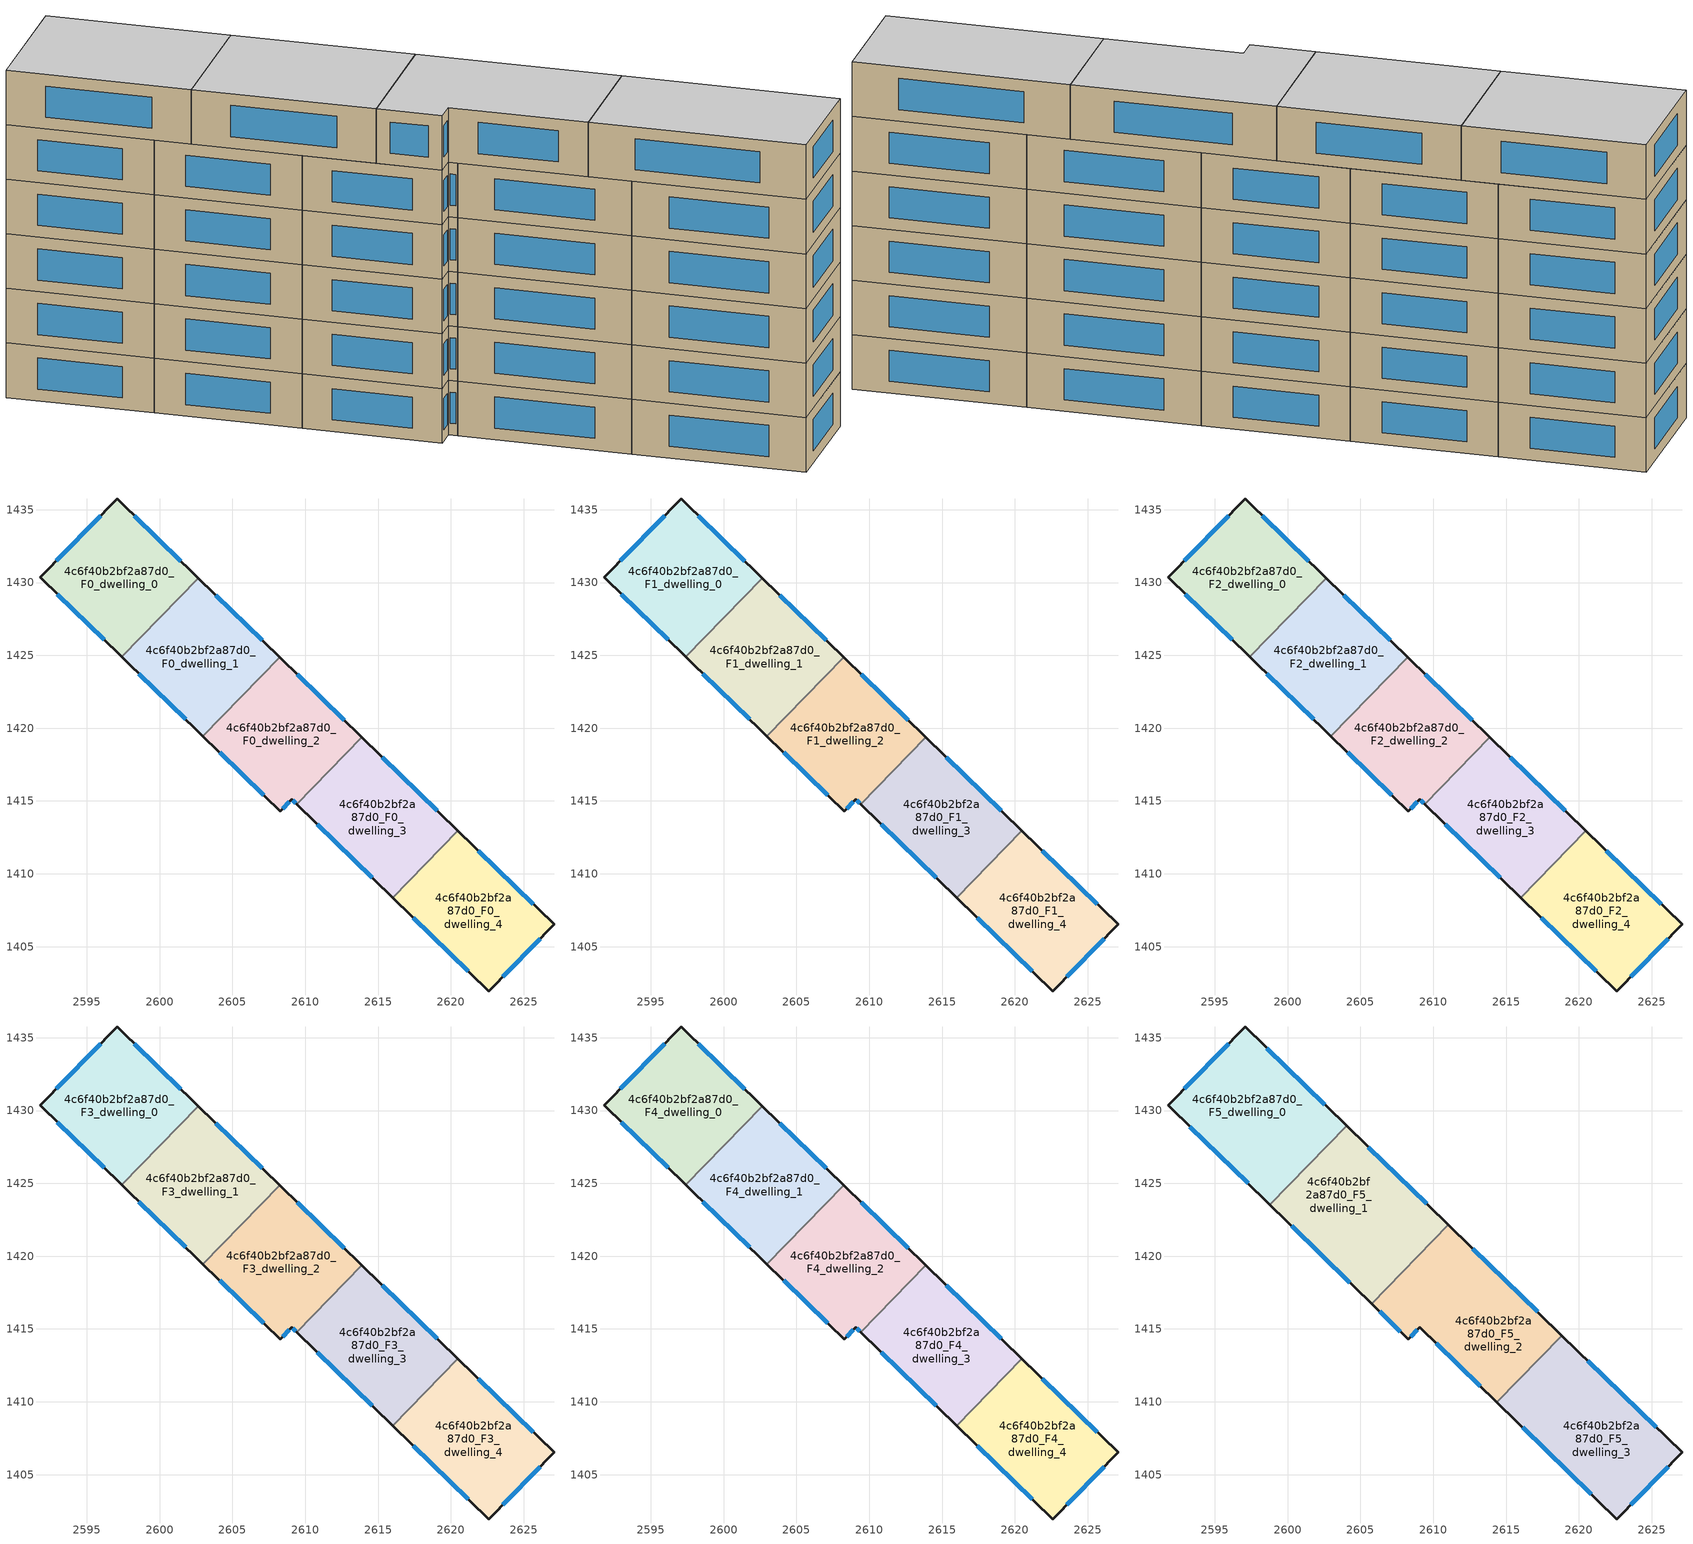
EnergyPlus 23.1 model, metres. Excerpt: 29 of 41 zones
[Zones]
4c6f40b2bf2a87d0_F0_dwelling_0
 floor ground (EU_floor_Construction): 2602.65,1430.3 2597.38,1424.9 2591.78,1430.35 2597.07,1435.74 z0
 wall outside (EU_wall_Construction): 2602.65,1430.3 2597.07,1435.74 2591.78,1430.35 2597.38,1424.9 z0:3
 wall to 4c6f40b2bf2a87d0_F0_dwelling_1 (EU_wall_Construction): 2597.38,1424.9 2602.65,1430.3 z0:3
 window (EU_Window_Construction): 2595.94,1434.58 2592.92,1431.5 / 2601.46,1431.47 2598.27,1434.58 / 2592.98,1429.18 2596.18,1426.06 z0.64:2.36
4c6f40b2bf2a87d0_F0_dwelling_1
 floor ground (EU_floor_Construction): 2608.24,1424.86 2602.97,1419.45 2597.38,1424.9 2602.65,1430.3 z0
 wall outside (EU_wall_Construction): 2608.24,1424.86 2602.65,1430.3 / 2597.38,1424.9 2602.97,1419.45 z0:3
 wall to 4c6f40b2bf2a87d0_F0_dwelling_2 (EU_wall_Construction): 2602.97,1419.45 2608.24,1424.86 z0:3
 window (EU_Window_Construction): 2607.04,1426.03 2603.85,1429.14 / 2598.58,1423.73 2601.78,1420.62 z0.64:2.36
4c6f40b2bf2a87d0_F0_dwelling_2
 floor ground (EU_floor_Construction): 2613.89,1419.37 2609.42,1414.78 2609.08,1415.11 2608.27,1414.29 2602.97,1419.45 2608.24,1424.86 z0
 wall outside (EU_wall_Construction): 2602.97,1419.45 2608.27,1414.29 2609.08,1415.11 2609.42,1414.78 / 2613.89,1419.37 2608.24,1424.86 z0:3
 wall to 4c6f40b2bf2a87d0_F0_dwelling_3 (EU_wall_Construction): 2609.42,1414.78 2613.89,1419.37 z0:3
 window (EU_Window_Construction): 2608.44,1414.47 2608.9,1414.94 / 2604.11,1418.35 2607.14,1415.4 / 2612.68,1420.54 2609.45,1423.68 / 2609.15,1415.04 2609.34,1414.85 z0.64:2.36
4c6f40b2bf2a87d0_F0_dwelling_3
 floor ground (EU_floor_Construction): 2620.48,1412.95 2616.01,1408.36 2609.42,1414.78 2613.89,1419.37 z0
 wall outside (EU_wall_Construction): 2620.48,1412.95 2613.89,1419.37 / 2609.42,1414.78 2616.01,1408.36 z0:3
 wall to 4c6f40b2bf2a87d0_F0_dwelling_4 (EU_wall_Construction): 2616.01,1408.36 2620.48,1412.95 z0:3
 window (EU_Window_Construction): 2619.07,1414.32 2615.3,1417.99 / 2610.83,1413.4 2614.6,1409.73 z0.64:2.36
4c6f40b2bf2a87d0_F0_dwelling_4
 floor ground (EU_floor_Construction): 2627.08,1406.52 2622.59,1401.95 2616.01,1408.36 2620.48,1412.95 z0
 wall outside (EU_wall_Construction): 2616.01,1408.36 2622.59,1401.95 2627.08,1406.52 2620.48,1412.95 z0:3
 window (EU_Window_Construction): 2625.66,1407.9 2621.89,1411.57 / 2623.55,1402.93 2626.12,1405.54 / 2617.42,1406.99 2621.18,1403.32 z0.64:2.36
4c6f40b2bf2a87d0_F1_dwelling_0
 floor to 4c6f40b2bf2a87d0_F0_dwelling_0 (EU_floor_Construction): 2602.65,1430.3 2597.38,1424.9 2591.78,1430.35 2597.07,1435.74 z3
 wall outside (EU_wall_Construction): 2602.65,1430.3 2597.07,1435.74 2591.78,1430.35 2597.38,1424.9 z3:6
 wall to 4c6f40b2bf2a87d0_F1_dwelling_1 (EU_wall_Construction): 2597.38,1424.9 2602.65,1430.3 z3:6
 window (EU_Window_Construction): 2595.94,1434.58 2592.92,1431.5 / 2601.46,1431.47 2598.27,1434.58 / 2592.98,1429.18 2596.18,1426.06 z3.64:5.36
4c6f40b2bf2a87d0_F1_dwelling_1
 floor to 4c6f40b2bf2a87d0_F0_dwelling_1 (EU_floor_Construction): 2608.24,1424.86 2602.97,1419.45 2597.38,1424.9 2602.65,1430.3 z3
 wall outside (EU_wall_Construction): 2608.24,1424.86 2602.65,1430.3 / 2597.38,1424.9 2602.97,1419.45 z3:6
 wall to 4c6f40b2bf2a87d0_F1_dwelling_2 (EU_wall_Construction): 2602.97,1419.45 2608.24,1424.86 z3:6
 window (EU_Window_Construction): 2607.04,1426.03 2603.85,1429.14 / 2598.58,1423.73 2601.78,1420.62 z3.64:5.36
4c6f40b2bf2a87d0_F1_dwelling_2
 floor to 4c6f40b2bf2a87d0_F0_dwelling_2 (EU_floor_Construction): 2613.89,1419.37 2609.42,1414.78 2609.08,1415.11 2608.27,1414.29 2602.97,1419.45 2608.24,1424.86 z3
 wall outside (EU_wall_Construction): 2602.97,1419.45 2608.27,1414.29 2609.08,1415.11 2609.42,1414.78 / 2613.89,1419.37 2608.24,1424.86 z3:6
 wall to 4c6f40b2bf2a87d0_F1_dwelling_3 (EU_wall_Construction): 2609.42,1414.78 2613.89,1419.37 z3:6
 window (EU_Window_Construction): 2608.44,1414.47 2608.9,1414.94 / 2604.11,1418.35 2607.14,1415.4 / 2612.68,1420.54 2609.45,1423.68 / 2609.15,1415.04 2609.34,1414.85 z3.64:5.36
4c6f40b2bf2a87d0_F1_dwelling_3
 floor to 4c6f40b2bf2a87d0_F0_dwelling_3 (EU_floor_Construction): 2620.48,1412.95 2616.01,1408.36 2609.42,1414.78 2613.89,1419.37 z3
 wall outside (EU_wall_Construction): 2620.48,1412.95 2613.89,1419.37 / 2609.42,1414.78 2616.01,1408.36 z3:6
 wall to 4c6f40b2bf2a87d0_F1_dwelling_4 (EU_wall_Construction): 2616.01,1408.36 2620.48,1412.95 z3:6
 window (EU_Window_Construction): 2619.07,1414.32 2615.3,1417.99 / 2610.83,1413.4 2614.6,1409.73 z3.64:5.36
4c6f40b2bf2a87d0_F1_dwelling_4
 floor to 4c6f40b2bf2a87d0_F0_dwelling_4 (EU_floor_Construction): 2627.08,1406.52 2622.59,1401.95 2616.01,1408.36 2620.48,1412.95 z3
 wall outside (EU_wall_Construction): 2616.01,1408.36 2622.59,1401.95 2627.08,1406.52 2620.48,1412.95 z3:6
 window (EU_Window_Construction): 2625.66,1407.9 2621.89,1411.57 / 2623.55,1402.93 2626.12,1405.54 / 2617.42,1406.99 2621.18,1403.32 z3.64:5.36
4c6f40b2bf2a87d0_F2_dwelling_0
 floor to 4c6f40b2bf2a87d0_F1_dwelling_0 (EU_floor_Construction): 2602.65,1430.3 2597.38,1424.9 2591.78,1430.35 2597.07,1435.74 z6
 wall outside (EU_wall_Construction): 2602.65,1430.3 2597.07,1435.74 2591.78,1430.35 2597.38,1424.9 z6:9
 wall to 4c6f40b2bf2a87d0_F2_dwelling_1 (EU_wall_Construction): 2597.38,1424.9 2602.65,1430.3 z6:9
 window (EU_Window_Construction): 2595.94,1434.58 2592.92,1431.5 / 2601.46,1431.47 2598.27,1434.58 / 2592.98,1429.18 2596.18,1426.06 z6.64:8.36
4c6f40b2bf2a87d0_F2_dwelling_1
 floor to 4c6f40b2bf2a87d0_F1_dwelling_1 (EU_floor_Construction): 2608.24,1424.86 2602.97,1419.45 2597.38,1424.9 2602.65,1430.3 z6
 wall outside (EU_wall_Construction): 2608.24,1424.86 2602.65,1430.3 / 2597.38,1424.9 2602.97,1419.45 z6:9
 wall to 4c6f40b2bf2a87d0_F2_dwelling_2 (EU_wall_Construction): 2602.97,1419.45 2608.24,1424.86 z6:9
 window (EU_Window_Construction): 2607.04,1426.03 2603.85,1429.14 / 2598.58,1423.73 2601.78,1420.62 z6.64:8.36
4c6f40b2bf2a87d0_F2_dwelling_2
 floor to 4c6f40b2bf2a87d0_F1_dwelling_2 (EU_floor_Construction): 2613.89,1419.37 2609.42,1414.78 2609.08,1415.11 2608.27,1414.29 2602.97,1419.45 2608.24,1424.86 z6
 wall outside (EU_wall_Construction): 2602.97,1419.45 2608.27,1414.29 2609.08,1415.11 2609.42,1414.78 / 2613.89,1419.37 2608.24,1424.86 z6:9
 wall to 4c6f40b2bf2a87d0_F2_dwelling_3 (EU_wall_Construction): 2609.42,1414.78 2613.89,1419.37 z6:9
 window (EU_Window_Construction): 2608.44,1414.47 2608.9,1414.94 / 2604.11,1418.35 2607.14,1415.4 / 2612.68,1420.54 2609.45,1423.68 / 2609.15,1415.04 2609.34,1414.85 z6.64:8.36
4c6f40b2bf2a87d0_F2_dwelling_3
 floor to 4c6f40b2bf2a87d0_F1_dwelling_3 (EU_floor_Construction): 2620.48,1412.95 2616.01,1408.36 2609.42,1414.78 2613.89,1419.37 z6
 wall outside (EU_wall_Construction): 2620.48,1412.95 2613.89,1419.37 / 2609.42,1414.78 2616.01,1408.36 z6:9
 wall to 4c6f40b2bf2a87d0_F2_dwelling_4 (EU_wall_Construction): 2616.01,1408.36 2620.48,1412.95 z6:9
 window (EU_Window_Construction): 2619.07,1414.32 2615.3,1417.99 / 2610.83,1413.4 2614.6,1409.73 z6.64:8.36
4c6f40b2bf2a87d0_F2_dwelling_4
 floor to 4c6f40b2bf2a87d0_F1_dwelling_4 (EU_floor_Construction): 2627.08,1406.52 2622.59,1401.95 2616.01,1408.36 2620.48,1412.95 z6
 wall outside (EU_wall_Construction): 2616.01,1408.36 2622.59,1401.95 2627.08,1406.52 2620.48,1412.95 z6:9
 window (EU_Window_Construction): 2625.66,1407.9 2621.89,1411.57 / 2623.55,1402.93 2626.12,1405.54 / 2617.42,1406.99 2621.18,1403.32 z6.64:8.36
4c6f40b2bf2a87d0_F3_dwelling_0
 floor to 4c6f40b2bf2a87d0_F2_dwelling_0 (EU_floor_Construction): 2602.65,1430.3 2597.38,1424.9 2591.78,1430.35 2597.07,1435.74 z9
 wall outside (EU_wall_Construction): 2602.65,1430.3 2597.07,1435.74 2591.78,1430.35 2597.38,1424.9 z9:12
 wall to 4c6f40b2bf2a87d0_F3_dwelling_1 (EU_wall_Construction): 2597.38,1424.9 2602.65,1430.3 z9:12
 window (EU_Window_Construction): 2595.94,1434.58 2592.92,1431.5 / 2601.46,1431.47 2598.27,1434.58 / 2592.98,1429.18 2596.18,1426.06 z9.64:11.36
4c6f40b2bf2a87d0_F3_dwelling_1
 floor to 4c6f40b2bf2a87d0_F2_dwelling_1 (EU_floor_Construction): 2608.24,1424.86 2602.97,1419.45 2597.38,1424.9 2602.65,1430.3 z9
 wall outside (EU_wall_Construction): 2608.24,1424.86 2602.65,1430.3 / 2597.38,1424.9 2602.97,1419.45 z9:12
 wall to 4c6f40b2bf2a87d0_F3_dwelling_2 (EU_wall_Construction): 2602.97,1419.45 2608.24,1424.86 z9:12
 window (EU_Window_Construction): 2607.04,1426.03 2603.85,1429.14 / 2598.58,1423.73 2601.78,1420.62 z9.64:11.36
4c6f40b2bf2a87d0_F3_dwelling_2
 floor to 4c6f40b2bf2a87d0_F2_dwelling_2 (EU_floor_Construction): 2613.89,1419.37 2609.42,1414.78 2609.08,1415.11 2608.27,1414.29 2602.97,1419.45 2608.24,1424.86 z9
 wall outside (EU_wall_Construction): 2602.97,1419.45 2608.27,1414.29 2609.08,1415.11 2609.42,1414.78 / 2613.89,1419.37 2608.24,1424.86 z9:12
 wall to 4c6f40b2bf2a87d0_F3_dwelling_3 (EU_wall_Construction): 2609.42,1414.78 2613.89,1419.37 z9:12
 window (EU_Window_Construction): 2608.44,1414.47 2608.9,1414.94 / 2604.11,1418.35 2607.14,1415.4 / 2612.68,1420.54 2609.45,1423.68 / 2609.15,1415.04 2609.34,1414.85 z9.64:11.36
4c6f40b2bf2a87d0_F3_dwelling_3
 floor to 4c6f40b2bf2a87d0_F2_dwelling_3 (EU_floor_Construction): 2620.48,1412.95 2616.01,1408.36 2609.42,1414.78 2613.89,1419.37 z9
 wall outside (EU_wall_Construction): 2620.48,1412.95 2613.89,1419.37 / 2609.42,1414.78 2616.01,1408.36 z9:12
 wall to 4c6f40b2bf2a87d0_F3_dwelling_4 (EU_wall_Construction): 2616.01,1408.36 2620.48,1412.95 z9:12
 window (EU_Window_Construction): 2619.07,1414.32 2615.3,1417.99 / 2610.83,1413.4 2614.6,1409.73 z9.64:11.36
4c6f40b2bf2a87d0_F3_dwelling_4
 floor to 4c6f40b2bf2a87d0_F2_dwelling_4 (EU_floor_Construction): 2627.08,1406.52 2622.59,1401.95 2616.01,1408.36 2620.48,1412.95 z9
 wall outside (EU_wall_Construction): 2616.01,1408.36 2622.59,1401.95 2627.08,1406.52 2620.48,1412.95 z9:12
 window (EU_Window_Construction): 2625.66,1407.9 2621.89,1411.57 / 2623.55,1402.93 2626.12,1405.54 / 2617.42,1406.99 2621.18,1403.32 z9.64:11.36
4c6f40b2bf2a87d0_F4_dwelling_0
 floor to 4c6f40b2bf2a87d0_F3_dwelling_0 (EU_floor_Construction): 2602.65,1430.3 2597.38,1424.9 2591.78,1430.35 2597.07,1435.74 z12
 wall outside (EU_wall_Construction): 2602.65,1430.3 2597.07,1435.74 2591.78,1430.35 2597.38,1424.9 z12:15
 wall to 4c6f40b2bf2a87d0_F4_dwelling_1 (EU_wall_Construction): 2597.38,1424.9 2602.65,1430.3 z12:15
 window (EU_Window_Construction): 2595.94,1434.58 2592.92,1431.5 / 2601.46,1431.47 2598.27,1434.58 / 2592.98,1429.18 2596.18,1426.06 z12.64:14.36
4c6f40b2bf2a87d0_F4_dwelling_1
 floor to 4c6f40b2bf2a87d0_F3_dwelling_1 (EU_floor_Construction): 2608.24,1424.86 2602.97,1419.45 2597.38,1424.9 2602.65,1430.3 z12
 wall outside (EU_wall_Construction): 2608.24,1424.86 2602.65,1430.3 / 2597.38,1424.9 2602.97,1419.45 z12:15
 wall to 4c6f40b2bf2a87d0_F4_dwelling_2 (EU_wall_Construction): 2602.97,1419.45 2608.24,1424.86 z12:15
 window (EU_Window_Construction): 2607.04,1426.03 2603.85,1429.14 / 2598.58,1423.73 2601.78,1420.62 z12.64:14.36
4c6f40b2bf2a87d0_F4_dwelling_2
 floor to 4c6f40b2bf2a87d0_F3_dwelling_2 (EU_floor_Construction): 2613.89,1419.37 2609.42,1414.78 2609.08,1415.11 2608.27,1414.29 2602.97,1419.45 2608.24,1424.86 z12
 wall outside (EU_wall_Construction): 2602.97,1419.45 2608.27,1414.29 2609.08,1415.11 2609.42,1414.78 / 2613.89,1419.37 2608.24,1424.86 z12:15
 wall to 4c6f40b2bf2a87d0_F4_dwelling_3 (EU_wall_Construction): 2609.42,1414.78 2613.89,1419.37 z12:15
 window (EU_Window_Construction): 2608.44,1414.47 2608.9,1414.94 / 2604.11,1418.35 2607.14,1415.4 / 2612.68,1420.54 2609.45,1423.68 / 2609.15,1415.04 2609.34,1414.85 z12.64:14.36
4c6f40b2bf2a87d0_F4_dwelling_3
 floor to 4c6f40b2bf2a87d0_F3_dwelling_3 (EU_floor_Construction): 2620.48,1412.95 2616.01,1408.36 2609.42,1414.78 2613.89,1419.37 z12
 wall outside (EU_wall_Construction): 2620.48,1412.95 2613.89,1419.37 / 2609.42,1414.78 2616.01,1408.36 z12:15
 wall to 4c6f40b2bf2a87d0_F4_dwelling_4 (EU_wall_Construction): 2616.01,1408.36 2620.48,1412.95 z12:15
 window (EU_Window_Construction): 2619.07,1414.32 2615.3,1417.99 / 2610.83,1413.4 2614.6,1409.73 z12.64:14.36
 ceiling adiabatic (EU_roof_Construction): 2616.01,1408.36 2620.48,1412.95 2613.89,1419.37 2609.42,1414.78 z15
4c6f40b2bf2a87d0_F4_dwelling_4
 floor to 4c6f40b2bf2a87d0_F3_dwelling_4 (EU_floor_Construction): 2627.08,1406.52 2622.59,1401.95 2616.01,1408.36 2620.48,1412.95 z12
 wall outside (EU_wall_Construction): 2616.01,1408.36 2622.59,1401.95 2627.08,1406.52 2620.48,1412.95 z12:15
 window (EU_Window_Construction): 2625.66,1407.9 2621.89,1411.57 / 2623.55,1402.93 2626.12,1405.54 / 2617.42,1406.99 2621.18,1403.32 z12.64:14.36
4c6f40b2bf2a87d0_F5_dwelling_0
 floor to 4c6f40b2bf2a87d0_F4_dwelling_0 (EU_floor_Construction): 2602.65,1430.3 2597.38,1424.9 2591.78,1430.35 2597.07,1435.74 z15
 floor to 4c6f40b2bf2a87d0_F4_dwelling_1 (EU_floor_Construction): 2604.05,1428.94 2598.78,1423.54 2597.38,1424.9 2602.65,1430.3 z15
 wall outside (EU_wall_Construction): 2604.05,1428.94 2597.07,1435.74 2591.78,1430.35 2598.78,1423.54 z15:18
 wall to 4c6f40b2bf2a87d0_F5_dwelling_1 (EU_wall_Construction): 2598.78,1423.54 2604.05,1428.94 z15:18
 window (EU_Window_Construction): 2595.94,1434.58 2592.92,1431.5 / 2602.55,1430.4 2598.57,1434.28 / 2593.28,1428.89 2597.28,1424.99 z15.64:17.36
 ceiling to 4c6f40b2bf2a87d0_F6_dwelling_0 (EU_floor_Construction): 2598.78,1423.54 2604.05,1428.94 2597.07,1435.74 2591.78,1430.35 z18
4c6f40b2bf2a87d0_F5_dwelling_1
 floor to 4c6f40b2bf2a87d0_F4_dwelling_1 (EU_floor_Construction): 2608.24,1424.86 2602.97,1419.45 2598.78,1423.54 2604.05,1428.94 z15
 floor to 4c6f40b2bf2a87d0_F4_dwelling_2 (EU_floor_Construction): 2611.04,1422.14 2605.77,1416.73 2602.97,1419.45 2608.24,1424.86 z15
 wall outside (EU_wall_Construction): 2611.04,1422.14 2604.05,1428.94 / 2598.78,1423.54 2605.77,1416.73 z15:18
 wall to 4c6f40b2bf2a87d0_F5_dwelling_2 (EU_wall_Construction): 2605.77,1416.73 2611.04,1422.14 z15:18
 window (EU_Window_Construction): 2609.54,1423.6 2605.55,1427.49 / 2600.28,1422.08 2604.27,1418.19 z15.64:17.36
 ceiling to 4c6f40b2bf2a87d0_F6_dwelling_1 (EU_floor_Construction): 2605.77,1416.73 2611.04,1422.14 2604.05,1428.94 2598.78,1423.54 z18
4c6f40b2bf2a87d0_F5_dwelling_2
 floor to 4c6f40b2bf2a87d0_F4_dwelling_2 (EU_floor_Construction): 2613.88,1419.37 2609.42,1414.78 2609.08,1415.11 2608.27,1414.29 2605.77,1416.73 2611.04,1422.14 z15
 floor adiabatic (EU_floor_Construction): 2618.83,1414.55 2614.36,1409.96 2609.42,1414.78 2613.88,1419.37 z15
 wall outside (EU_wall_Construction): 2605.77,1416.73 2608.27,1414.29 2609.08,1415.11 2614.36,1409.96 / 2618.83,1414.55 2611.04,1422.14 z15:18
 wall to 4c6f40b2bf2a87d0_F5_dwelling_3 (EU_wall_Construction): 2614.36,1409.96 2618.83,1414.55 z15:18
 window (EU_Window_Construction): 2608.44,1414.47 2608.9,1414.94 / 2606.31,1416.21 2607.74,1414.82 / 2617.16,1416.18 2612.71,1420.51 / 2610.21,1414.01 2613.23,1411.07 z15.64:17.36
 ceiling to 4c6f40b2bf2a87d0_F6_dwelling_2 (EU_floor_Construction): 2614.36,1409.96 2618.83,1414.55 2611.04,1422.14 2605.77,1416.73 2608.27,1414.29 2609.08,1415.11 z18
4c6f40b2bf2a87d0_F5_dwelling_3
 floor to 4c6f40b2bf2a87d0_F4_dwelling_4 (EU_floor_Construction): 2627.08,1406.52 2622.59,1401.95 2616.01,1408.36 2620.48,1412.95 z15
 floor adiabatic (EU_floor_Construction): 2620.48,1412.95 2616.01,1408.36 2614.36,1409.96 2618.83,1414.55 z15
 wall outside (EU_wall_Construction): 2614.36,1409.96 2622.59,1401.95 2627.08,1406.52 2618.83,1414.55 z15:18
 window (EU_Window_Construction): 2625.31,1408.24 2620.6,1412.83 / 2623.55,1402.93 2626.12,1405.54 / 2616.12,1408.25 2620.83,1403.66 z15.64:17.36
 ceiling to 4c6f40b2bf2a87d0_F6_dwelling_3 (EU_floor_Construction): 2622.59,1401.95 2627.08,1406.52 2618.83,1414.55 2614.36,1409.96 z18
[Building]
EU S2 Campaign: North Axis=0; Terrain=City; Solar Distribution=FullExterior
[Site:Location]
Yerevan-Zvartnots.Intl.AP: Latitude=40.15; Longitude=44.383; Time Zone=4; Elevation=854
[SizingPeriod:WeatherFileDays]
AnnualSizingPeriod: Begin Month=1; Begin Day of Month=1; End Month=12; End Day of Month=31; Day of Week for Start Day=Monday; Use Weather File Daylight Saving Period=No; Use Weather File Rain and Snow Indicators=No
[MATERIAL]
EU_InternalMass_Material: Roughness=MediumRough; Thickness=0.1; Conductivity=1; Density=1800; Specific Heat=900; Thermal Absorptance=0.9; Solar Absorptance=0.7; Visible Absorptance=0.7
[MATERIAL:NOMASS] Roughness=MediumRough; Thermal Absorptance=0.9; Solar Absorptance=0.7; Visible Absorptance=0.7
Name | Thermal Resistance
EU_wall_NoMass | 1.05043
EU_roof_NoMass | 1.45357
EU_floor_NoMass | 0.478065
[WINDOWMATERIAL:SIMPLEGLAZINGSYSTEM]
EU_Window_SimpleGlazing: UFactor=2.5566; Solar Heat Gain Coefficient=0.75; Visible Transmittance=0.75
[CONSTRUCTION]
EU_wall_Construction: EU_wall_NoMass
EU_roof_Construction: EU_roof_NoMass
EU_floor_Construction: EU_floor_NoMass
EU_Window_Construction: EU_Window_SimpleGlazing
EU_InternalMass_Construction: EU_InternalMass_Material
[ZONE] Type=1; Multiplier=1; Ceiling Height=autocalculate; Floor Area=autocalculate; Part of Total Floor Area=Yes
Name | Volume
4c6f40b2bf2a87d0_F0_dwelling_0; 4c6f40b2bf2a87d0_F1_dwelling_0; 4c6f40b2bf2a87d0_F2_dwelling_0; 4c6f40b2bf2a87d0_F3_dwelling_0; 4c6f40b2bf2a87d0_F4_dwelling_0 | 176.743
4c6f40b2bf2a87d0_F5_dwelling_0 | 220.94
4c6f40b2bf2a87d0_F0_dwelling_1; 4c6f40b2bf2a87d0_F1_dwelling_1; 4c6f40b2bf2a87d0_F2_dwelling_1; 4c6f40b2bf2a87d0_F3_dwelling_1; 4c6f40b2bf2a87d0_F4_dwelling_1 | 176.763
4c6f40b2bf2a87d0_F5_dwelling_1 | 220.938
4c6f40b2bf2a87d0_F0_dwelling_2; 4c6f40b2bf2a87d0_F1_dwelling_2; 4c6f40b2bf2a87d0_F2_dwelling_2; 4c6f40b2bf2a87d0_F3_dwelling_2; 4c6f40b2bf2a87d0_F4_dwelling_2; 4c6f40b2bf2a87d0_F0_dwelling_4; 4c6f40b2bf2a87d0_F1_dwelling_4; 4c6f40b2bf2a87d0_F2_dwelling_4; 4c6f40b2bf2a87d0_F3_dwelling_4; 4c6f40b2bf2a87d0_F4_dwelling_4 | 176.755
4c6f40b2bf2a87d0_F5_dwelling_2 | 220.93
4c6f40b2bf2a87d0_F0_dwelling_3; 4c6f40b2bf2a87d0_F1_dwelling_3; 4c6f40b2bf2a87d0_F2_dwelling_3; 4c6f40b2bf2a87d0_F3_dwelling_3; 4c6f40b2bf2a87d0_F4_dwelling_3 | 176.75
4c6f40b2bf2a87d0_F5_dwelling_3 | 220.931
[INTERNALMASS] Construction=EU_InternalMass_Construction
Name | Zone or ZoneList | Surface Area
4c6f40b2bf2a87d0_F0_dwelling_0_EU_InternalMass | 4c6f40b2bf2a87d0_F0_dwelling_0 | 58.9142
4c6f40b2bf2a87d0_F0_dwelling_1_EU_InternalMass | 4c6f40b2bf2a87d0_F0_dwelling_1 | 58.9207
4c6f40b2bf2a87d0_F0_dwelling_2_EU_InternalMass | 4c6f40b2bf2a87d0_F0_dwelling_2 | 58.9183
4c6f40b2bf2a87d0_F0_dwelling_3_EU_InternalMass | 4c6f40b2bf2a87d0_F0_dwelling_3 | 58.9166
4c6f40b2bf2a87d0_F0_dwelling_4_EU_InternalMass | 4c6f40b2bf2a87d0_F0_dwelling_4 | 58.9182
4c6f40b2bf2a87d0_F1_dwelling_0_EU_InternalMass | 4c6f40b2bf2a87d0_F1_dwelling_0 | 58.9142
4c6f40b2bf2a87d0_F1_dwelling_1_EU_InternalMass | 4c6f40b2bf2a87d0_F1_dwelling_1 | 58.9207
4c6f40b2bf2a87d0_F1_dwelling_2_EU_InternalMass | 4c6f40b2bf2a87d0_F1_dwelling_2 | 58.9183
4c6f40b2bf2a87d0_F1_dwelling_3_EU_InternalMass | 4c6f40b2bf2a87d0_F1_dwelling_3 | 58.9166
4c6f40b2bf2a87d0_F1_dwelling_4_EU_InternalMass | 4c6f40b2bf2a87d0_F1_dwelling_4 | 58.9182
4c6f40b2bf2a87d0_F2_dwelling_0_EU_InternalMass | 4c6f40b2bf2a87d0_F2_dwelling_0 | 58.9142
4c6f40b2bf2a87d0_F2_dwelling_1_EU_InternalMass | 4c6f40b2bf2a87d0_F2_dwelling_1 | 58.9207
4c6f40b2bf2a87d0_F2_dwelling_2_EU_InternalMass | 4c6f40b2bf2a87d0_F2_dwelling_2 | 58.9183
4c6f40b2bf2a87d0_F2_dwelling_3_EU_InternalMass | 4c6f40b2bf2a87d0_F2_dwelling_3 | 58.9166
4c6f40b2bf2a87d0_F2_dwelling_4_EU_InternalMass | 4c6f40b2bf2a87d0_F2_dwelling_4 | 58.9182
4c6f40b2bf2a87d0_F3_dwelling_0_EU_InternalMass | 4c6f40b2bf2a87d0_F3_dwelling_0 | 58.9142
4c6f40b2bf2a87d0_F3_dwelling_1_EU_InternalMass | 4c6f40b2bf2a87d0_F3_dwelling_1 | 58.9207
4c6f40b2bf2a87d0_F3_dwelling_2_EU_InternalMass | 4c6f40b2bf2a87d0_F3_dwelling_2 | 58.9183
4c6f40b2bf2a87d0_F3_dwelling_3_EU_InternalMass | 4c6f40b2bf2a87d0_F3_dwelling_3 | 58.9166
4c6f40b2bf2a87d0_F3_dwelling_4_EU_InternalMass | 4c6f40b2bf2a87d0_F3_dwelling_4 | 58.9182
4c6f40b2bf2a87d0_F4_dwelling_0_EU_InternalMass | 4c6f40b2bf2a87d0_F4_dwelling_0 | 58.9142
4c6f40b2bf2a87d0_F4_dwelling_1_EU_InternalMass | 4c6f40b2bf2a87d0_F4_dwelling_1 | 58.9207
4c6f40b2bf2a87d0_F4_dwelling_2_EU_InternalMass | 4c6f40b2bf2a87d0_F4_dwelling_2 | 58.9183
4c6f40b2bf2a87d0_F4_dwelling_3_EU_InternalMass | 4c6f40b2bf2a87d0_F4_dwelling_3 | 58.9166
4c6f40b2bf2a87d0_F4_dwelling_4_EU_InternalMass | 4c6f40b2bf2a87d0_F4_dwelling_4 | 58.9182
4c6f40b2bf2a87d0_F5_dwelling_0_EU_InternalMass | 4c6f40b2bf2a87d0_F5_dwelling_0 | 73.6467
4c6f40b2bf2a87d0_F5_dwelling_1_EU_InternalMass | 4c6f40b2bf2a87d0_F5_dwelling_1 | 73.6461
4c6f40b2bf2a87d0_F5_dwelling_2_EU_InternalMass | 4c6f40b2bf2a87d0_F5_dwelling_2 | 73.6434
4c6f40b2bf2a87d0_F5_dwelling_3_EU_InternalMass | 4c6f40b2bf2a87d0_F5_dwelling_3 | 73.6437
[OTHEREQUIPMENT] Fuel Type=Electricity; Design Level Calculation Method=Watts/Area; Power per Zone Floor Area=1; Fraction Latent=0; Fraction Radiant=0; Fraction Lost=0; Carbon Dioxide Generation Rate=0; EndUse Subcategory=EU_Step8_InternalGains
Name | Zone or ZoneList or Space or SpaceList | Schedule
EU_Step8_InternalGain_4c6f40b2bf2a87d0_F0_dwelling_0_f000 | 4c6f40b2bf2a87d0_F0_dwelling_0 | EU_Step8_GainSchedule_4c6f40b2bf2a87d0_F0_dwelling_0_f000
EU_Step8_InternalGain_4c6f40b2bf2a87d0_F0_dwelling_1_f000 | 4c6f40b2bf2a87d0_F0_dwelling_1 | EU_Step8_GainSchedule_4c6f40b2bf2a87d0_F0_dwelling_1_f000
EU_Step8_InternalGain_4c6f40b2bf2a87d0_F0_dwelling_2_f000 | 4c6f40b2bf2a87d0_F0_dwelling_2 | EU_Step8_GainSchedule_4c6f40b2bf2a87d0_F0_dwelling_2_f000
EU_Step8_InternalGain_4c6f40b2bf2a87d0_F0_dwelling_3_f000 | 4c6f40b2bf2a87d0_F0_dwelling_3 | EU_Step8_GainSchedule_4c6f40b2bf2a87d0_F0_dwelling_3_f000
EU_Step8_InternalGain_4c6f40b2bf2a87d0_F0_dwelling_4_f000 | 4c6f40b2bf2a87d0_F0_dwelling_4 | EU_Step8_GainSchedule_4c6f40b2bf2a87d0_F0_dwelling_4_f000
EU_Step8_InternalGain_4c6f40b2bf2a87d0_F1_dwelling_0_f000 | 4c6f40b2bf2a87d0_F1_dwelling_0 | EU_Step8_GainSchedule_4c6f40b2bf2a87d0_F1_dwelling_0_f000
EU_Step8_InternalGain_4c6f40b2bf2a87d0_F1_dwelling_1_f000 | 4c6f40b2bf2a87d0_F1_dwelling_1 | EU_Step8_GainSchedule_4c6f40b2bf2a87d0_F1_dwelling_1_f000
EU_Step8_InternalGain_4c6f40b2bf2a87d0_F1_dwelling_2_f000 | 4c6f40b2bf2a87d0_F1_dwelling_2 | EU_Step8_GainSchedule_4c6f40b2bf2a87d0_F1_dwelling_2_f000
EU_Step8_InternalGain_4c6f40b2bf2a87d0_F1_dwelling_3_f000 | 4c6f40b2bf2a87d0_F1_dwelling_3 | EU_Step8_GainSchedule_4c6f40b2bf2a87d0_F1_dwelling_3_f000
EU_Step8_InternalGain_4c6f40b2bf2a87d0_F1_dwelling_4_f000 | 4c6f40b2bf2a87d0_F1_dwelling_4 | EU_Step8_GainSchedule_4c6f40b2bf2a87d0_F1_dwelling_4_f000
EU_Step8_InternalGain_4c6f40b2bf2a87d0_F2_dwelling_0_f000 | 4c6f40b2bf2a87d0_F2_dwelling_0 | EU_Step8_GainSchedule_4c6f40b2bf2a87d0_F2_dwelling_0_f000
EU_Step8_InternalGain_4c6f40b2bf2a87d0_F2_dwelling_1_f000 | 4c6f40b2bf2a87d0_F2_dwelling_1 | EU_Step8_GainSchedule_4c6f40b2bf2a87d0_F2_dwelling_1_f000
EU_Step8_InternalGain_4c6f40b2bf2a87d0_F2_dwelling_2_f000 | 4c6f40b2bf2a87d0_F2_dwelling_2 | EU_Step8_GainSchedule_4c6f40b2bf2a87d0_F2_dwelling_2_f000
EU_Step8_InternalGain_4c6f40b2bf2a87d0_F2_dwelling_3_f000 | 4c6f40b2bf2a87d0_F2_dwelling_3 | EU_Step8_GainSchedule_4c6f40b2bf2a87d0_F2_dwelling_3_f000
EU_Step8_InternalGain_4c6f40b2bf2a87d0_F2_dwelling_4_f000 | 4c6f40b2bf2a87d0_F2_dwelling_4 | EU_Step8_GainSchedule_4c6f40b2bf2a87d0_F2_dwelling_4_f000
EU_Step8_InternalGain_4c6f40b2bf2a87d0_F3_dwelling_0_f000 | 4c6f40b2bf2a87d0_F3_dwelling_0 | EU_Step8_GainSchedule_4c6f40b2bf2a87d0_F3_dwelling_0_f000
EU_Step8_InternalGain_4c6f40b2bf2a87d0_F3_dwelling_1_f000 | 4c6f40b2bf2a87d0_F3_dwelling_1 | EU_Step8_GainSchedule_4c6f40b2bf2a87d0_F3_dwelling_1_f000
EU_Step8_InternalGain_4c6f40b2bf2a87d0_F3_dwelling_2_f000 | 4c6f40b2bf2a87d0_F3_dwelling_2 | EU_Step8_GainSchedule_4c6f40b2bf2a87d0_F3_dwelling_2_f000
EU_Step8_InternalGain_4c6f40b2bf2a87d0_F3_dwelling_3_f000 | 4c6f40b2bf2a87d0_F3_dwelling_3 | EU_Step8_GainSchedule_4c6f40b2bf2a87d0_F3_dwelling_3_f000
EU_Step8_InternalGain_4c6f40b2bf2a87d0_F3_dwelling_4_f000 | 4c6f40b2bf2a87d0_F3_dwelling_4 | EU_Step8_GainSchedule_4c6f40b2bf2a87d0_F3_dwelling_4_f000
EU_Step8_InternalGain_4c6f40b2bf2a87d0_F4_dwelling_0_f000 | 4c6f40b2bf2a87d0_F4_dwelling_0 | EU_Step8_GainSchedule_4c6f40b2bf2a87d0_F4_dwelling_0_f000
EU_Step8_InternalGain_4c6f40b2bf2a87d0_F4_dwelling_1_f000 | 4c6f40b2bf2a87d0_F4_dwelling_1 | EU_Step8_GainSchedule_4c6f40b2bf2a87d0_F4_dwelling_1_f000
EU_Step8_InternalGain_4c6f40b2bf2a87d0_F4_dwelling_2_f000 | 4c6f40b2bf2a87d0_F4_dwelling_2 | EU_Step8_GainSchedule_4c6f40b2bf2a87d0_F4_dwelling_2_f000
EU_Step8_InternalGain_4c6f40b2bf2a87d0_F4_dwelling_3_f000 | 4c6f40b2bf2a87d0_F4_dwelling_3 | EU_Step8_GainSchedule_4c6f40b2bf2a87d0_F4_dwelling_3_f000
EU_Step8_InternalGain_4c6f40b2bf2a87d0_F4_dwelling_4_f000 | 4c6f40b2bf2a87d0_F4_dwelling_4 | EU_Step8_GainSchedule_4c6f40b2bf2a87d0_F4_dwelling_4_f000
EU_Step8_InternalGain_4c6f40b2bf2a87d0_F5_dwelling_0_f000 | 4c6f40b2bf2a87d0_F5_dwelling_0 | EU_Step8_GainSchedule_4c6f40b2bf2a87d0_F5_dwelling_0_f000
EU_Step8_InternalGain_4c6f40b2bf2a87d0_F5_dwelling_1_f000 | 4c6f40b2bf2a87d0_F5_dwelling_1 | EU_Step8_GainSchedule_4c6f40b2bf2a87d0_F5_dwelling_1_f000
EU_Step8_InternalGain_4c6f40b2bf2a87d0_F5_dwelling_2_f000 | 4c6f40b2bf2a87d0_F5_dwelling_2 | EU_Step8_GainSchedule_4c6f40b2bf2a87d0_F5_dwelling_2_f000
EU_Step8_InternalGain_4c6f40b2bf2a87d0_F5_dwelling_3_f000 | 4c6f40b2bf2a87d0_F5_dwelling_3 | EU_Step8_GainSchedule_4c6f40b2bf2a87d0_F5_dwelling_3_f000
[ZONEVENTILATION:DESIGNFLOWRATE] Schedule=EU_AlwaysOn; Design Flow Rate Calculation Method=AirChanges/Hour; Air Changes per Hour=0.557805; Ventilation Type=Natural; Fan Pressure Rise=0; Fan Total Efficiency=1; Constant Term Coefficient=1; Temperature Term Coefficient=0; Velocity Term Coefficient=0; Velocity Squared Term Coefficient=0; Minimum Indoor Temperature=-100; Maximum Indoor Temperature=100; Delta Temperature=-100; Minimum Outdoor Temperature=-100; Maximum Outdoor Temperature=100; Maximum Wind Speed=40
Name | Zone or ZoneList or Space or SpaceList
EU_ConstantAir_4c6f40b2bf2a87d0_F0_dwelling_0 | 4c6f40b2bf2a87d0_F0_dwelling_0
EU_ConstantAir_4c6f40b2bf2a87d0_F0_dwelling_1 | 4c6f40b2bf2a87d0_F0_dwelling_1
EU_ConstantAir_4c6f40b2bf2a87d0_F0_dwelling_2 | 4c6f40b2bf2a87d0_F0_dwelling_2
EU_ConstantAir_4c6f40b2bf2a87d0_F0_dwelling_3 | 4c6f40b2bf2a87d0_F0_dwelling_3
EU_ConstantAir_4c6f40b2bf2a87d0_F0_dwelling_4 | 4c6f40b2bf2a87d0_F0_dwelling_4
EU_ConstantAir_4c6f40b2bf2a87d0_F1_dwelling_0 | 4c6f40b2bf2a87d0_F1_dwelling_0
EU_ConstantAir_4c6f40b2bf2a87d0_F1_dwelling_1 | 4c6f40b2bf2a87d0_F1_dwelling_1
EU_ConstantAir_4c6f40b2bf2a87d0_F1_dwelling_2 | 4c6f40b2bf2a87d0_F1_dwelling_2
EU_ConstantAir_4c6f40b2bf2a87d0_F1_dwelling_3 | 4c6f40b2bf2a87d0_F1_dwelling_3
EU_ConstantAir_4c6f40b2bf2a87d0_F1_dwelling_4 | 4c6f40b2bf2a87d0_F1_dwelling_4
EU_ConstantAir_4c6f40b2bf2a87d0_F2_dwelling_0 | 4c6f40b2bf2a87d0_F2_dwelling_0
EU_ConstantAir_4c6f40b2bf2a87d0_F2_dwelling_1 | 4c6f40b2bf2a87d0_F2_dwelling_1
EU_ConstantAir_4c6f40b2bf2a87d0_F2_dwelling_2 | 4c6f40b2bf2a87d0_F2_dwelling_2
EU_ConstantAir_4c6f40b2bf2a87d0_F2_dwelling_3 | 4c6f40b2bf2a87d0_F2_dwelling_3
EU_ConstantAir_4c6f40b2bf2a87d0_F2_dwelling_4 | 4c6f40b2bf2a87d0_F2_dwelling_4
EU_ConstantAir_4c6f40b2bf2a87d0_F3_dwelling_0 | 4c6f40b2bf2a87d0_F3_dwelling_0
EU_ConstantAir_4c6f40b2bf2a87d0_F3_dwelling_1 | 4c6f40b2bf2a87d0_F3_dwelling_1
EU_ConstantAir_4c6f40b2bf2a87d0_F3_dwelling_2 | 4c6f40b2bf2a87d0_F3_dwelling_2
EU_ConstantAir_4c6f40b2bf2a87d0_F3_dwelling_3 | 4c6f40b2bf2a87d0_F3_dwelling_3
EU_ConstantAir_4c6f40b2bf2a87d0_F3_dwelling_4 | 4c6f40b2bf2a87d0_F3_dwelling_4
EU_ConstantAir_4c6f40b2bf2a87d0_F4_dwelling_0 | 4c6f40b2bf2a87d0_F4_dwelling_0
EU_ConstantAir_4c6f40b2bf2a87d0_F4_dwelling_1 | 4c6f40b2bf2a87d0_F4_dwelling_1
EU_ConstantAir_4c6f40b2bf2a87d0_F4_dwelling_2 | 4c6f40b2bf2a87d0_F4_dwelling_2
EU_ConstantAir_4c6f40b2bf2a87d0_F4_dwelling_3 | 4c6f40b2bf2a87d0_F4_dwelling_3
EU_ConstantAir_4c6f40b2bf2a87d0_F4_dwelling_4 | 4c6f40b2bf2a87d0_F4_dwelling_4
EU_ConstantAir_4c6f40b2bf2a87d0_F5_dwelling_0 | 4c6f40b2bf2a87d0_F5_dwelling_0
EU_ConstantAir_4c6f40b2bf2a87d0_F5_dwelling_1 | 4c6f40b2bf2a87d0_F5_dwelling_1
EU_ConstantAir_4c6f40b2bf2a87d0_F5_dwelling_2 | 4c6f40b2bf2a87d0_F5_dwelling_2
EU_ConstantAir_4c6f40b2bf2a87d0_F5_dwelling_3 | 4c6f40b2bf2a87d0_F5_dwelling_3
[HVACTEMPLATE:THERMOSTAT] Constant Heating Setpoint=20; Constant Cooling Setpoint=50
EU_HeatOnly_4c6f40b2bf2a87d0_F0_dwelling_0; EU_HeatOnly_4c6f40b2bf2a87d0_F0_dwelling_1; EU_HeatOnly_4c6f40b2bf2a87d0_F0_dwelling_2; EU_HeatOnly_4c6f40b2bf2a87d0_F0_dwelling_3; EU_HeatOnly_4c6f40b2bf2a87d0_F0_dwelling_4; EU_HeatOnly_4c6f40b2bf2a87d0_F1_dwelling_0; EU_HeatOnly_4c6f40b2bf2a87d0_F1_dwelling_1; EU_HeatOnly_4c6f40b2bf2a87d0_F1_dwelling_2; EU_HeatOnly_4c6f40b2bf2a87d0_F1_dwelling_3; EU_HeatOnly_4c6f40b2bf2a87d0_F1_dwelling_4; EU_HeatOnly_4c6f40b2bf2a87d0_F2_dwelling_0; EU_HeatOnly_4c6f40b2bf2a87d0_F2_dwelling_1; EU_HeatOnly_4c6f40b2bf2a87d0_F2_dwelling_2; EU_HeatOnly_4c6f40b2bf2a87d0_F2_dwelling_3; EU_HeatOnly_4c6f40b2bf2a87d0_F2_dwelling_4; EU_HeatOnly_4c6f40b2bf2a87d0_F3_dwelling_0; EU_HeatOnly_4c6f40b2bf2a87d0_F3_dwelling_1; EU_HeatOnly_4c6f40b2bf2a87d0_F3_dwelling_2; EU_HeatOnly_4c6f40b2bf2a87d0_F3_dwelling_3; EU_HeatOnly_4c6f40b2bf2a87d0_F3_dwelling_4; EU_HeatOnly_4c6f40b2bf2a87d0_F4_dwelling_0; EU_HeatOnly_4c6f40b2bf2a87d0_F4_dwelling_1; EU_HeatOnly_4c6f40b2bf2a87d0_F4_dwelling_2; EU_HeatOnly_4c6f40b2bf2a87d0_F4_dwelling_3; EU_HeatOnly_4c6f40b2bf2a87d0_F4_dwelling_4; EU_HeatOnly_4c6f40b2bf2a87d0_F5_dwelling_0; EU_HeatOnly_4c6f40b2bf2a87d0_F5_dwelling_1; EU_HeatOnly_4c6f40b2bf2a87d0_F5_dwelling_2; EU_HeatOnly_4c6f40b2bf2a87d0_F5_dwelling_3; EU_HeatOnly_4c6f40b2bf2a87d0_F6_dwelling_0; EU_HeatOnly_4c6f40b2bf2a87d0_F6_dwelling_1; EU_HeatOnly_4c6f40b2bf2a87d0_F6_dwelling_2; EU_HeatOnly_4c6f40b2bf2a87d0_F6_dwelling_3
[HVACTEMPLATE:ZONE:IDEALLOADSAIRSYSTEM] System Availability Schedule=EU_AlwaysOn; Maximum Heating Supply Air Temperature=50; Minimum Cooling Supply Air Temperature=13; Maximum Heating Supply Air Humidity Ratio=0.0156; Minimum Cooling Supply Air Humidity Ratio=0.0077; Heating Limit=NoLimit; Cooling Limit=NoLimit; Heating Availability Schedule=EU_AlwaysOn; Cooling Availability Schedule=EU_CoolingOff; Dehumidification Control Type=ConstantSensibleHeatRatio; Cooling Sensible Heat Ratio=0.7; Dehumidification Setpoint=60; Humidification Control Type=None; Humidification Setpoint=30; Outdoor Air Method=None; Outdoor Air Flow Rate per Person=0.00944; Outdoor Air Flow Rate per Zone Floor Area=0; Outdoor Air Flow Rate per Zone=0; Demand Controlled Ventilation Type=None; Outdoor Air Economizer Type=NoEconomizer; Heat Recovery Type=None; Sensible Heat Recovery Effectiveness=0.7; Latent Heat Recovery Effectiveness=0.65
Name | Template Thermostat
4c6f40b2bf2a87d0_F0_dwelling_0 | EU_HeatOnly_4c6f40b2bf2a87d0_F0_dwelling_0
4c6f40b2bf2a87d0_F0_dwelling_1 | EU_HeatOnly_4c6f40b2bf2a87d0_F0_dwelling_1
4c6f40b2bf2a87d0_F0_dwelling_2 | EU_HeatOnly_4c6f40b2bf2a87d0_F0_dwelling_2
4c6f40b2bf2a87d0_F0_dwelling_3 | EU_HeatOnly_4c6f40b2bf2a87d0_F0_dwelling_3
4c6f40b2bf2a87d0_F0_dwelling_4 | EU_HeatOnly_4c6f40b2bf2a87d0_F0_dwelling_4
4c6f40b2bf2a87d0_F1_dwelling_0 | EU_HeatOnly_4c6f40b2bf2a87d0_F1_dwelling_0
4c6f40b2bf2a87d0_F1_dwelling_1 | EU_HeatOnly_4c6f40b2bf2a87d0_F1_dwelling_1
4c6f40b2bf2a87d0_F1_dwelling_2 | EU_HeatOnly_4c6f40b2bf2a87d0_F1_dwelling_2
4c6f40b2bf2a87d0_F1_dwelling_3 | EU_HeatOnly_4c6f40b2bf2a87d0_F1_dwelling_3
4c6f40b2bf2a87d0_F1_dwelling_4 | EU_HeatOnly_4c6f40b2bf2a87d0_F1_dwelling_4
4c6f40b2bf2a87d0_F2_dwelling_0 | EU_HeatOnly_4c6f40b2bf2a87d0_F2_dwelling_0
4c6f40b2bf2a87d0_F2_dwelling_1 | EU_HeatOnly_4c6f40b2bf2a87d0_F2_dwelling_1
4c6f40b2bf2a87d0_F2_dwelling_2 | EU_HeatOnly_4c6f40b2bf2a87d0_F2_dwelling_2
4c6f40b2bf2a87d0_F2_dwelling_3 | EU_HeatOnly_4c6f40b2bf2a87d0_F2_dwelling_3
4c6f40b2bf2a87d0_F2_dwelling_4 | EU_HeatOnly_4c6f40b2bf2a87d0_F2_dwelling_4
4c6f40b2bf2a87d0_F3_dwelling_0 | EU_HeatOnly_4c6f40b2bf2a87d0_F3_dwelling_0
4c6f40b2bf2a87d0_F3_dwelling_1 | EU_HeatOnly_4c6f40b2bf2a87d0_F3_dwelling_1
4c6f40b2bf2a87d0_F3_dwelling_2 | EU_HeatOnly_4c6f40b2bf2a87d0_F3_dwelling_2
4c6f40b2bf2a87d0_F3_dwelling_3 | EU_HeatOnly_4c6f40b2bf2a87d0_F3_dwelling_3
4c6f40b2bf2a87d0_F3_dwelling_4 | EU_HeatOnly_4c6f40b2bf2a87d0_F3_dwelling_4
4c6f40b2bf2a87d0_F4_dwelling_0 | EU_HeatOnly_4c6f40b2bf2a87d0_F4_dwelling_0
4c6f40b2bf2a87d0_F4_dwelling_1 | EU_HeatOnly_4c6f40b2bf2a87d0_F4_dwelling_1
4c6f40b2bf2a87d0_F4_dwelling_2 | EU_HeatOnly_4c6f40b2bf2a87d0_F4_dwelling_2
4c6f40b2bf2a87d0_F4_dwelling_3 | EU_HeatOnly_4c6f40b2bf2a87d0_F4_dwelling_3
4c6f40b2bf2a87d0_F4_dwelling_4 | EU_HeatOnly_4c6f40b2bf2a87d0_F4_dwelling_4
4c6f40b2bf2a87d0_F5_dwelling_0 | EU_HeatOnly_4c6f40b2bf2a87d0_F5_dwelling_0
4c6f40b2bf2a87d0_F5_dwelling_1 | EU_HeatOnly_4c6f40b2bf2a87d0_F5_dwelling_1
4c6f40b2bf2a87d0_F5_dwelling_2 | EU_HeatOnly_4c6f40b2bf2a87d0_F5_dwelling_2
4c6f40b2bf2a87d0_F5_dwelling_3 | EU_HeatOnly_4c6f40b2bf2a87d0_F5_dwelling_3
[SIZING:ZONE] Zone Cooling Design Supply Air Temperature Input Method=SupplyAirTemperature; Zone Cooling Design Supply Air Temperature=13; Zone Heating Design Supply Air Temperature Input Method=SupplyAirTemperature; Zone Heating Design Supply Air Temperature=50; Zone Cooling Design Supply Air Humidity Ratio=0.008; Zone Heating Design Supply Air Humidity Ratio=0.008; Cooling Design Air Flow Method=DesignDay; Cooling Design Air Flow Rate=0; Cooling Minimum Air Flow per Zone Floor Area=0.000762; Cooling Minimum Air Flow=0; Cooling Minimum Air Flow Fraction=0.2; Heating Design Air Flow Method=DesignDay; Heating Design Air Flow Rate=0; Heating Maximum Air Flow per Zone Floor Area=0.002032; Heating Maximum Air Flow=0.141576; Heating Maximum Air Flow Fraction=0.3; Account for Dedicated Outdoor Air System=No; Dedicated Outdoor Air System Control Strategy=NeutralSupplyAir; Dedicated Outdoor Air Low Setpoint Temperature for Design=autosize; Dedicated Outdoor Air High Setpoint Temperature for Design=autosize; Zone Load Sizing Method=Sensible Load Only No Latent Load; Zone Latent Cooling Design Supply Air Humidity Ratio Input Method=HumidityRatioDifference; Zone Cooling Design Supply Air Humidity Ratio Difference=0.005; Zone Latent Heating Design Supply Air Humidity Ratio Input Method=HumidityRatioDifference; Zone Humidification Design Supply Air Humidity Ratio Difference=0.005
4c6f40b2bf2a87d0_F0_dwelling_0; 4c6f40b2bf2a87d0_F0_dwelling_1; 4c6f40b2bf2a87d0_F0_dwelling_2; 4c6f40b2bf2a87d0_F0_dwelling_3; 4c6f40b2bf2a87d0_F0_dwelling_4; 4c6f40b2bf2a87d0_F1_dwelling_0; 4c6f40b2bf2a87d0_F1_dwelling_1; 4c6f40b2bf2a87d0_F1_dwelling_2; 4c6f40b2bf2a87d0_F1_dwelling_3; 4c6f40b2bf2a87d0_F1_dwelling_4; 4c6f40b2bf2a87d0_F2_dwelling_0; 4c6f40b2bf2a87d0_F2_dwelling_1; 4c6f40b2bf2a87d0_F2_dwelling_2; 4c6f40b2bf2a87d0_F2_dwelling_3; 4c6f40b2bf2a87d0_F2_dwelling_4; 4c6f40b2bf2a87d0_F3_dwelling_0; 4c6f40b2bf2a87d0_F3_dwelling_1; 4c6f40b2bf2a87d0_F3_dwelling_2; 4c6f40b2bf2a87d0_F3_dwelling_3; 4c6f40b2bf2a87d0_F3_dwelling_4; 4c6f40b2bf2a87d0_F4_dwelling_0; 4c6f40b2bf2a87d0_F4_dwelling_1; 4c6f40b2bf2a87d0_F4_dwelling_2; 4c6f40b2bf2a87d0_F4_dwelling_3; 4c6f40b2bf2a87d0_F4_dwelling_4; 4c6f40b2bf2a87d0_F5_dwelling_0; 4c6f40b2bf2a87d0_F5_dwelling_1; 4c6f40b2bf2a87d0_F5_dwelling_2; 4c6f40b2bf2a87d0_F5_dwelling_3
[SCHEDULE:CONSTANT]
Name | Hourly Value
EU_AlwaysOn | 1
EU_CoolingOff | 0
[SCHEDULE:FILE] Column Number=1; Rows to Skip at Top=0; Number of Hours of Data=8760; Column Separator=Comma; Interpolate to Timestep=No; Minutes per Item=60; Adjust Schedule for Daylight Savings=Yes
Name | File
EU_Step8_GainSchedule_4c6f40b2bf2a87d0_F0_dwelling_0_f000 | ../../schedules/4c6f40b2bf2a87d0/4c6f40b2bf2a87d0_F0_dwelling_0_f000_gain.csv
EU_Step8_GainSchedule_4c6f40b2bf2a87d0_F0_dwelling_1_f000 | ../../schedules/4c6f40b2bf2a87d0/4c6f40b2bf2a87d0_F0_dwelling_1_f000_gain.csv
EU_Step8_GainSchedule_4c6f40b2bf2a87d0_F0_dwelling_2_f000 | ../../schedules/4c6f40b2bf2a87d0/4c6f40b2bf2a87d0_F0_dwelling_2_f000_gain.csv
EU_Step8_GainSchedule_4c6f40b2bf2a87d0_F0_dwelling_3_f000 | ../../schedules/4c6f40b2bf2a87d0/4c6f40b2bf2a87d0_F0_dwelling_3_f000_gain.csv
EU_Step8_GainSchedule_4c6f40b2bf2a87d0_F0_dwelling_4_f000 | ../../schedules/4c6f40b2bf2a87d0/4c6f40b2bf2a87d0_F0_dwelling_4_f000_gain.csv
EU_Step8_GainSchedule_4c6f40b2bf2a87d0_F1_dwelling_0_f000 | ../../schedules/4c6f40b2bf2a87d0/4c6f40b2bf2a87d0_F1_dwelling_0_f000_gain.csv
EU_Step8_GainSchedule_4c6f40b2bf2a87d0_F1_dwelling_1_f000 | ../../schedules/4c6f40b2bf2a87d0/4c6f40b2bf2a87d0_F1_dwelling_1_f000_gain.csv
EU_Step8_GainSchedule_4c6f40b2bf2a87d0_F1_dwelling_2_f000 | ../../schedules/4c6f40b2bf2a87d0/4c6f40b2bf2a87d0_F1_dwelling_2_f000_gain.csv
EU_Step8_GainSchedule_4c6f40b2bf2a87d0_F1_dwelling_3_f000 | ../../schedules/4c6f40b2bf2a87d0/4c6f40b2bf2a87d0_F1_dwelling_3_f000_gain.csv
EU_Step8_GainSchedule_4c6f40b2bf2a87d0_F1_dwelling_4_f000 | ../../schedules/4c6f40b2bf2a87d0/4c6f40b2bf2a87d0_F1_dwelling_4_f000_gain.csv
EU_Step8_GainSchedule_4c6f40b2bf2a87d0_F2_dwelling_0_f000 | ../../schedules/4c6f40b2bf2a87d0/4c6f40b2bf2a87d0_F2_dwelling_0_f000_gain.csv
EU_Step8_GainSchedule_4c6f40b2bf2a87d0_F2_dwelling_1_f000 | ../../schedules/4c6f40b2bf2a87d0/4c6f40b2bf2a87d0_F2_dwelling_1_f000_gain.csv
EU_Step8_GainSchedule_4c6f40b2bf2a87d0_F2_dwelling_2_f000 | ../../schedules/4c6f40b2bf2a87d0/4c6f40b2bf2a87d0_F2_dwelling_2_f000_gain.csv
EU_Step8_GainSchedule_4c6f40b2bf2a87d0_F2_dwelling_3_f000 | ../../schedules/4c6f40b2bf2a87d0/4c6f40b2bf2a87d0_F2_dwelling_3_f000_gain.csv
EU_Step8_GainSchedule_4c6f40b2bf2a87d0_F2_dwelling_4_f000 | ../../schedules/4c6f40b2bf2a87d0/4c6f40b2bf2a87d0_F2_dwelling_4_f000_gain.csv
EU_Step8_GainSchedule_4c6f40b2bf2a87d0_F3_dwelling_0_f000 | ../../schedules/4c6f40b2bf2a87d0/4c6f40b2bf2a87d0_F3_dwelling_0_f000_gain.csv
EU_Step8_GainSchedule_4c6f40b2bf2a87d0_F3_dwelling_1_f000 | ../../schedules/4c6f40b2bf2a87d0/4c6f40b2bf2a87d0_F3_dwelling_1_f000_gain.csv
EU_Step8_GainSchedule_4c6f40b2bf2a87d0_F3_dwelling_2_f000 | ../../schedules/4c6f40b2bf2a87d0/4c6f40b2bf2a87d0_F3_dwelling_2_f000_gain.csv
EU_Step8_GainSchedule_4c6f40b2bf2a87d0_F3_dwelling_3_f000 | ../../schedules/4c6f40b2bf2a87d0/4c6f40b2bf2a87d0_F3_dwelling_3_f000_gain.csv
EU_Step8_GainSchedule_4c6f40b2bf2a87d0_F3_dwelling_4_f000 | ../../schedules/4c6f40b2bf2a87d0/4c6f40b2bf2a87d0_F3_dwelling_4_f000_gain.csv
EU_Step8_GainSchedule_4c6f40b2bf2a87d0_F4_dwelling_0_f000 | ../../schedules/4c6f40b2bf2a87d0/4c6f40b2bf2a87d0_F4_dwelling_0_f000_gain.csv
EU_Step8_GainSchedule_4c6f40b2bf2a87d0_F4_dwelling_1_f000 | ../../schedules/4c6f40b2bf2a87d0/4c6f40b2bf2a87d0_F4_dwelling_1_f000_gain.csv
EU_Step8_GainSchedule_4c6f40b2bf2a87d0_F4_dwelling_2_f000 | ../../schedules/4c6f40b2bf2a87d0/4c6f40b2bf2a87d0_F4_dwelling_2_f000_gain.csv
EU_Step8_GainSchedule_4c6f40b2bf2a87d0_F4_dwelling_3_f000 | ../../schedules/4c6f40b2bf2a87d0/4c6f40b2bf2a87d0_F4_dwelling_3_f000_gain.csv
EU_Step8_GainSchedule_4c6f40b2bf2a87d0_F4_dwelling_4_f000 | ../../schedules/4c6f40b2bf2a87d0/4c6f40b2bf2a87d0_F4_dwelling_4_f000_gain.csv
EU_Step8_GainSchedule_4c6f40b2bf2a87d0_F5_dwelling_0_f000 | ../../schedules/4c6f40b2bf2a87d0/4c6f40b2bf2a87d0_F5_dwelling_0_f000_gain.csv
EU_Step8_GainSchedule_4c6f40b2bf2a87d0_F5_dwelling_1_f000 | ../../schedules/4c6f40b2bf2a87d0/4c6f40b2bf2a87d0_F5_dwelling_1_f000_gain.csv
EU_Step8_GainSchedule_4c6f40b2bf2a87d0_F5_dwelling_2_f000 | ../../schedules/4c6f40b2bf2a87d0/4c6f40b2bf2a87d0_F5_dwelling_2_f000_gain.csv
EU_Step8_GainSchedule_4c6f40b2bf2a87d0_F5_dwelling_3_f000 | ../../schedules/4c6f40b2bf2a87d0/4c6f40b2bf2a87d0_F5_dwelling_3_f000_gain.csv
